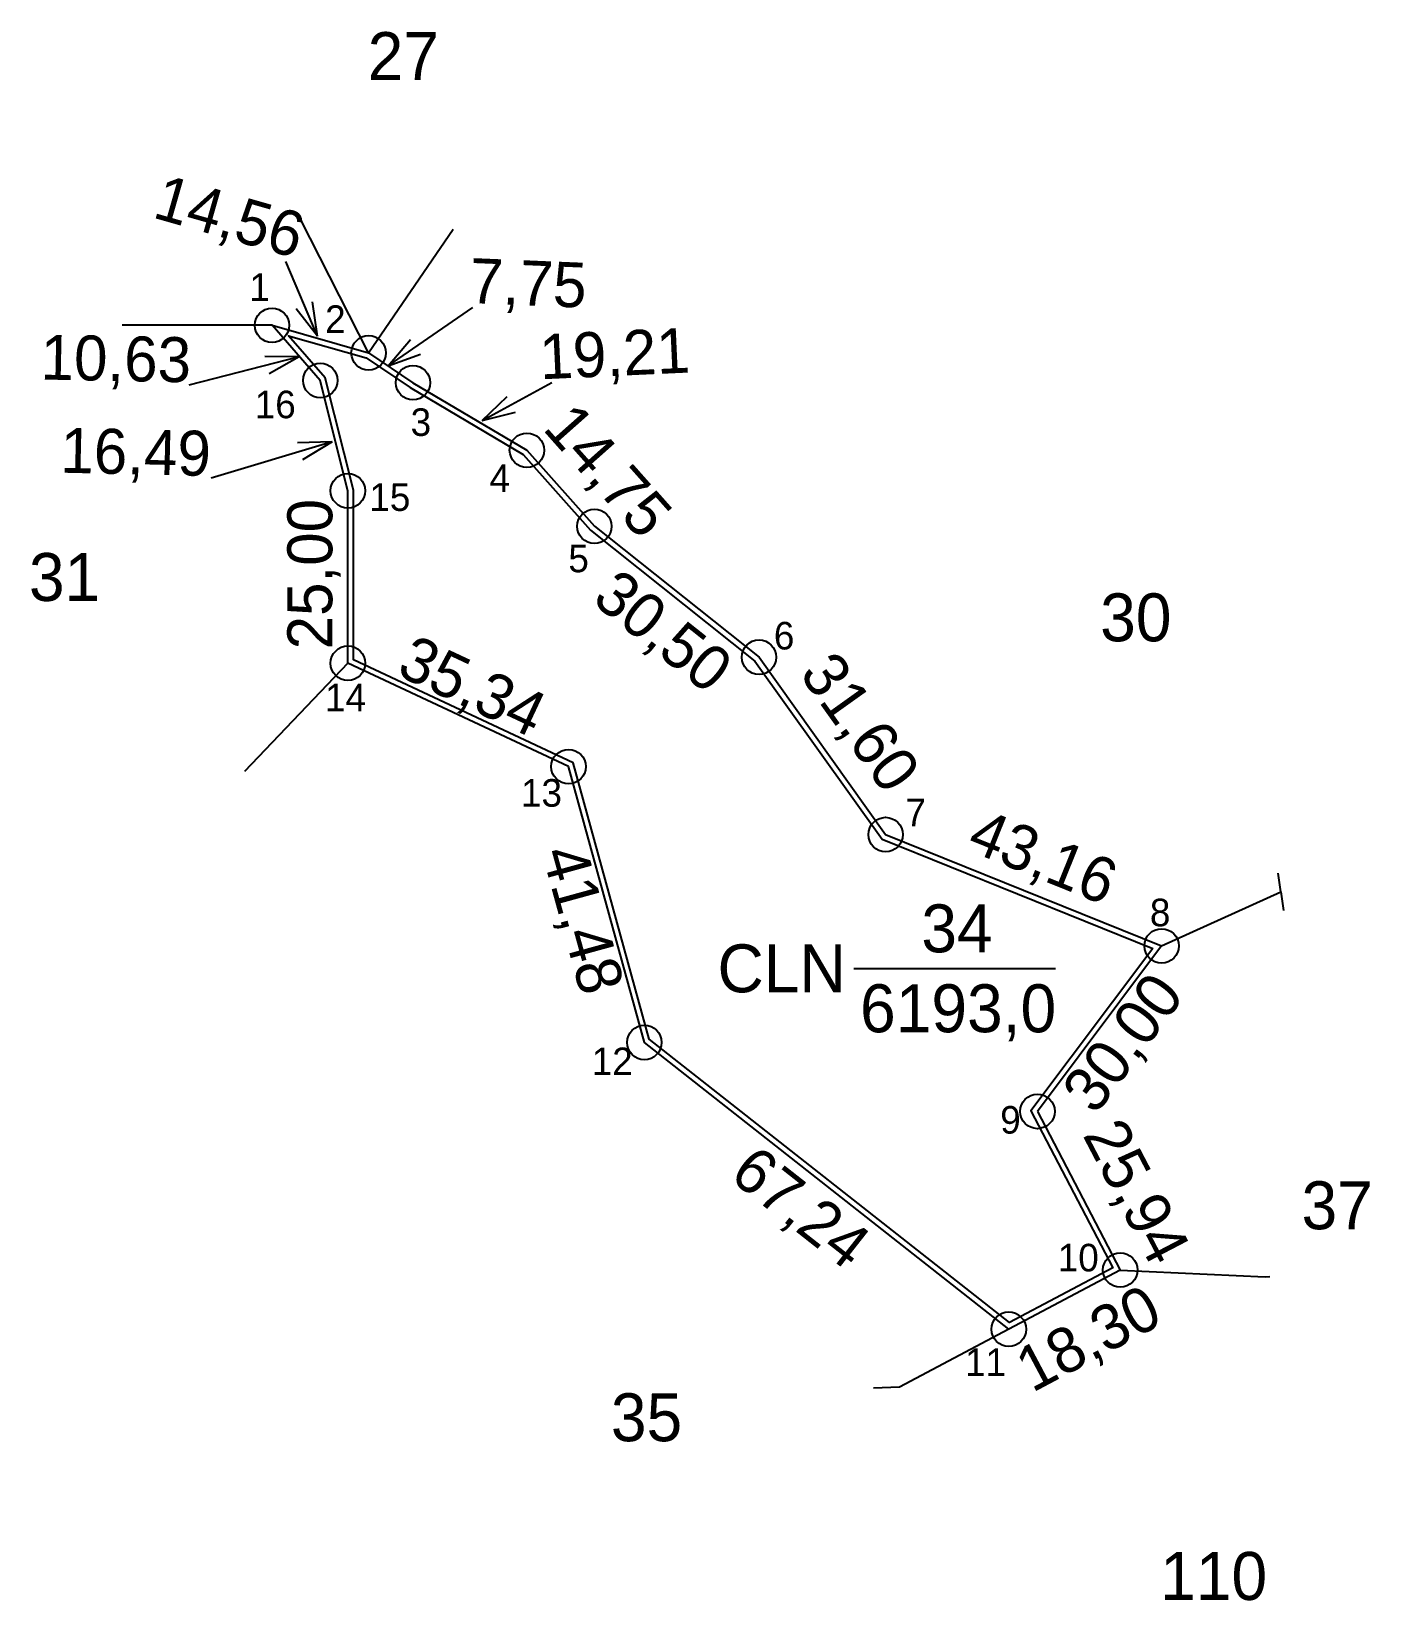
# Model space of a CAD drawing. Extents: x 553117 to 553311, y 1840567 to 1840795.
import ezdxf

# ---------------------------------------------------------------- set-up
doc = ezdxf.new("R2010")
doc.units = 0
for name, color, linetype in [('CanhThua', 7, 'Continuous'), ('ChieuDaiCanhThua', 7, 'Continuous'), ('Level 2', 7, 'Continuous'), ('Level 35', 7, 'Continuous'), ('MocDinhThua', 7, 'Continuous'), ('NhanDiaChinhThua', 7, 'Continuous'), ('NhanTuCan', 7, 'Continuous'), ('RauThua', 7, 'Continuous'), ('SoHieuDinhThua', 7, 'Continuous')]:
    doc.layers.add(name, color=color, linetype=linetype)

msp = doc.modelspace()

# ---------------------------------------------------------------- linework, layer by layer
at = {"layer": 'CanhThua'}
for p, q in [((553159, 1840744), (553152, 1840752)), ((553152, 1840752), (553166, 1840748)), ((553166, 1840748), (553172.44, 1840743.68)), ((553163, 1840728), (553159, 1840744)), ((553172.44, 1840743.68), (553188.96, 1840733.88)), ((553188.96, 1840733.88), (553198.75, 1840722.85)), ((553163, 1840703), (553163, 1840728)), ((553198.75, 1840722.85), (553222.62, 1840703.87)), ((553195, 1840688), (553163, 1840703)), ((553222.62, 1840703.87), (553240.98, 1840678.15)), ((553206, 1840648), (553195, 1840688)), ((553240.98, 1840678.15), (553281, 1840662)), ((553281, 1840662), (553263, 1840638)), ((553258.84, 1840606.42), (553206, 1840648)), ((553263, 1840638), (553275, 1840615)), ((553275, 1840615), (553258.84, 1840606.42))]:
    msp.add_line(p, q, dxfattribs=at)
at = {"layer": 'Level 2'}
msp.add_lwpolyline([(553279.74, 1840661.65), (553262.06, 1840638.08), (553273.92, 1840615.33), (553258.93, 1840607.37), (553206.7, 1840648.47), (553195.67, 1840688.57), (553163.8, 1840703.51), (553163.8, 1840728.1), (553159.73, 1840744.38), (553154.39, 1840750.49), (553165.66, 1840747.27), (553172.01, 1840743), (553188.44, 1840733.26), (553198.2, 1840722.27), (553222.03, 1840703.31), (553240.46, 1840677.5)], close=True, dxfattribs=at)
at = {"layer": 'Level 35'}
for p, q in [((553158.59, 1840750.43), (553153.99, 1840761.27)), ((553158.59, 1840750.43), (553157.89, 1840755.38)), ((553158.59, 1840750.43), (553155.51, 1840754.37)), ((553168.83, 1840746.14), (553181.12, 1840754.56)), ((553168.83, 1840746.14), (553172.08, 1840749.93)), ((553155.96, 1840747.41), (553139.96, 1840743.31)), ((553155.96, 1840747.41), (553150.96, 1840747.46)), ((553155.96, 1840747.41), (553151.61, 1840744.96)), ((553168.83, 1840746.14), (553173.55, 1840747.8)), ((553182.47, 1840738.21), (553192.59, 1840743.72)), ((553182.47, 1840738.21), (553186.1, 1840741.66)), ((553182.47, 1840738.21), (553187.33, 1840739.38)), ((553160.7, 1840735.11), (553143.16, 1840729.85)), ((553160.7, 1840735.11), (553155.7, 1840734.96)), ((553160.7, 1840735.11), (553156.44, 1840732.48))]:
    msp.add_line(p, q, dxfattribs=at)
at = {"layer": 'MocDinhThua'}
for centre in [(553152, 1840752), (553166, 1840748), (553159, 1840744), (553172.44, 1840743.68), (553188.96, 1840733.88), (553163, 1840728), (553198.75, 1840722.85), (553163, 1840703), (553222.62, 1840703.87), (553195, 1840688), (553240.98, 1840678.15), (553281, 1840662), (553206, 1840648), (553263, 1840638), (553275, 1840615), (553258.84, 1840606.42)]:
    msp.add_circle(centre, 2.5, dxfattribs=at)
at = {"layer": 'NhanDiaChinhThua'}
msp.add_line((553236.38, 1840658.75), (553265.62, 1840658.75), dxfattribs=at)
at = {"layer": 'RauThua'}
for p, q in [((553166, 1840748), (553156.15, 1840767.37)), ((553166, 1840748), (553178.26, 1840765.95)), ((553152, 1840752), (553130.27, 1840752)), ((553163, 1840703), (553147.99, 1840687.28)), ((553298.29, 1840669.86), (553297.9, 1840672.57)), ((553281, 1840662), (553298.29, 1840669.86)), ((553281, 1840662), (553298.29, 1840669.86)), ((553298.29, 1840669.86), (553298.68, 1840667.15)), ((553275, 1840615), (553296, 1840614)), ((553296, 1840614), (553296.71, 1840614.04)), ((553258.84, 1840606.42), (553243, 1840598)), ((553243, 1840598), (553239.21, 1840597.89))]:
    msp.add_line(p, q, dxfattribs=at)

# ---------------------------------------------------------------- texts
at = {"layer": 'ChieuDaiCanhThua'}
for s, rotation, p in [('14,56', 344.0546, (553134.49, 1840767.68)), ('7,75', 357.6115, (553180.53, 1840755.24)), ('19,21', 2.6261, (553190.93, 1840744.16)), ('10,63', 358.8928, (553118.39, 1840744.14)), ('14,75', 311.5916, (553191.11, 1840736.97)), ('16,49', 358.7078, (553121.25, 1840730.63)), ('25,00', 90, (553160.74, 1840705)), ('30,50', 321.5104, (553198.2, 1840711.92)), ('35,34', 334.8852, (553169.84, 1840701.4)), ('31,60', 305.5208, (553228.35, 1840701.45)), ('43,16', 338.0235, (553252.53, 1840676.01)), ('41,48', 285.3763, (553191.1, 1840675.53)), ('30,00', 53.1301, (553271.4, 1840637.34)), ('25,94', 297.5528, (553269.48, 1840634.6)), ('67,24', 321.8007, (553218.14, 1840628.31)), ('18,30', 27.9656, (553262.23, 1840597.15))]:
    msp.add_text(s, height=6.52, rotation=rotation, dxfattribs=at).set_placement(p)
at = {"layer": 'NhanDiaChinhThua'}
for s, p in [('34', (553246.16, 1840661.07)), ('CLN', (553216.6, 1840655.27)), ('6193,0', (553237.27, 1840649.48))]:
    msp.add_text(s, height=6.955, dxfattribs=at).set_placement(p)
at = {"layer": 'NhanTuCan'}
for s, p in [('27', (553165.87, 1840787.56)), ('31', (553116.75, 1840712.02)), ('30', (553272.09, 1840706.17)), ('37', (553301.29, 1840620.91)), ('35', (553201.14, 1840590.17)), ('110', (553280.79, 1840567.16))]:
    msp.add_text(s, height=6.955, dxfattribs=at).set_placement(p)
at = {"layer": 'SoHieuDinhThua'}
for s, p in [('1', (553148.71, 1840755.52)), ('2', (553159.7, 1840750.89)), ('16', (553149.49, 1840738.52)), ('3', (553172.1, 1840735.96)), ('4', (553183.54, 1840727.83)), ('15', (553166.11, 1840725.08)), ('5', (553194.97, 1840716.19)), ('6', (553224.77, 1840704.99)), ('14', (553159.68, 1840696.01)), ('13', (553188.1, 1840682.19)), ('7', (553243.86, 1840679.35)), ('8', (553279.3, 1840664.85)), ('12', (553198.36, 1840643.26)), ('9', (553257.6, 1840634.78)), ('10', (553265.94, 1840614.8)), ('11', (553252.5, 1840599.63))]:
    msp.add_text(s, height=4, dxfattribs=at).set_placement(p)

doc.saveas('drawing.dxf')
